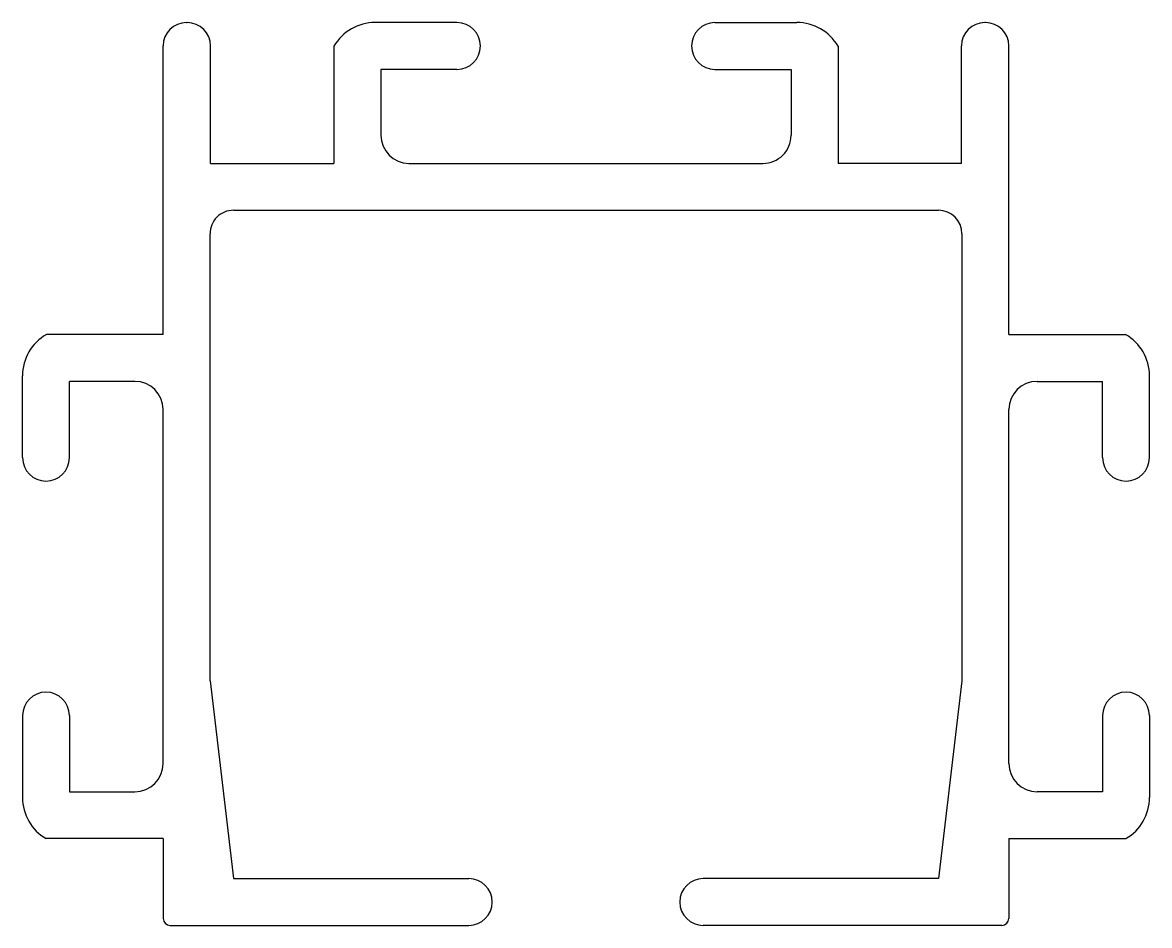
# Model space of a CAD drawing. Extents: x 486.2 to 534.3, y 886.3 to 924.8.
import ezdxf

# ---------------------------------------------------------------- set-up
doc = ezdxf.new("R2010")
doc.units = 0
doc.layers.get('0').update_dxf_attribs({"linetype": 'CONTINUOUS'})

msp = doc.modelspace()

# ---------------------------------------------------------------- linework, layer by layer
for p, q in [((493.239, 924.779), (493.261, 924.779)), ((504.772, 924.779), (501.282, 924.779)), ((515.775, 924.779), (519.266, 924.779)), ((527.308, 924.779), (527.286, 924.779)), ((492.239, 911.477), (492.239, 923.779)), ((494.261, 918.774), (494.261, 923.779)), ((499.525, 923.769), (499.525, 918.774)), ((521.022, 923.769), (521.022, 918.774)), ((526.286, 918.774), (526.286, 923.779)), ((528.308, 911.477), (528.308, 923.779)), ((504.772, 922.779), (501.525, 922.779)), ((501.525, 922.779), (501.525, 919.974)), ((515.775, 922.779), (519.022, 922.779)), ((519.022, 922.779), (519.022, 919.973)), ((494.261, 918.774), (499.525, 918.774)), ((502.725, 918.774), (517.822, 918.773)), ((526.286, 918.774), (521.022, 918.774)), ((495.239, 916.774), (525.308, 916.773)), ((494.239, 896.714), (494.239, 915.774)), ((526.308, 915.773), (526.308, 896.714)), ((492.239, 911.477), (487.259, 911.477)), ((528.308, 911.477), (533.288, 911.477)), ((486.243, 906.226), (486.243, 909.717)), ((488.243, 906.226), (488.243, 909.477)), ((491.039, 909.477), (488.243, 909.477)), ((529.508, 909.477), (532.304, 909.477)), ((532.304, 906.226), (532.304, 909.477)), ((534.304, 906.226), (534.304, 909.717)), ((492.239, 893.177), (492.239, 908.277)), ((528.308, 893.177), (528.308, 908.277)), ((494.239, 896.714), (495.247, 888.275)), ((526.308, 896.714), (525.301, 888.275)), ((486.243, 895.224), (486.243, 891.733)), ((488.243, 895.224), (488.243, 891.977)), ((532.304, 895.224), (532.304, 891.977)), ((534.304, 895.224), (534.304, 891.733)), ((488.243, 891.977), (491.039, 891.977)), ((532.304, 891.977), (529.508, 891.977)), ((492.239, 889.977), (487.254, 889.977)), ((492.239, 889.977), (492.239, 886.579)), ((528.308, 889.977), (528.308, 886.579)), ((528.308, 889.977), (533.293, 889.977)), ((495.247, 888.275), (505.273, 888.275)), ((525.301, 888.275), (515.274, 888.275)), ((492.539, 886.279), (505.273, 886.275)), ((528.008, 886.279), (515.274, 886.275))]:
    msp.add_line(p, q)
for centre, radius, start, end in [((493.239, 923.779), 1, 90, 180), ((493.261, 923.779), 1, 0, 90), ((501.282, 922.747), 2.032, 90, 149.8119), ((504.772, 923.779), 1, 270, 90), ((515.775, 923.779), 1, 90, 270), ((519.266, 922.747), 2.032, 30.1881, 90), ((527.286, 923.779), 1, 90, 180), ((527.308, 923.779), 1, 0, 90), ((502.725, 919.974), 1.2, 180, 269.9974), ((517.822, 919.973), 1.2, 269.9974, 0), ((495.239, 915.774), 1, 89.9974, 180), ((525.308, 915.773), 1, 0, 89.9974), ((488.275, 909.717), 2.032, 120.0106, 180), ((532.272, 909.717), 2.032, 0, 59.9894), ((491.039, 908.277), 1.2, 0, 90), ((529.508, 908.277), 1.2, 90, 180), ((487.243, 906.226), 1, 180, 0), ((533.304, 906.226), 1, 180, 0), ((487.243, 895.224), 1, 0, 180), ((533.304, 895.224), 1, 0, 180), ((491.039, 893.177), 1.2, 270, 0), ((529.508, 893.177), 1.2, 180, 270), ((488.275, 891.733), 2.032, 180, 239.8132), ((532.272, 891.733), 2.032, 300.1868, 0), ((505.273, 887.275), 1, 270, 90), ((515.274, 887.275), 1, 90, 270), ((492.539, 886.579), 0.3, 180, 269.9833), ((528.008, 886.579), 0.3, 270.0167, 0)]:
    msp.add_arc(centre, radius, start, end)

doc.saveas('drawing.dxf')
